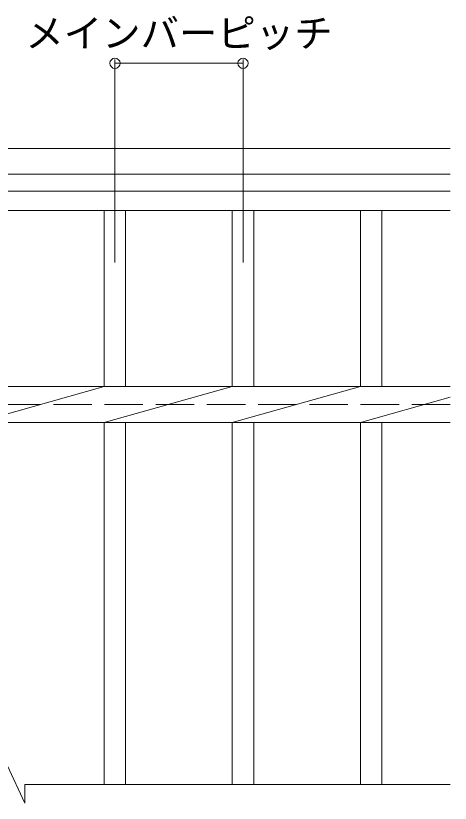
# Model space of a CAD drawing. Units: millimetres, scale not verified. Extents: x -559 to 559, y -405 to 425.
# Drawn here: x 83.1 to 184.9, y 154.2 to 338.8 of the extents above; entities that cross this region are included whole.
import ezdxf
from ezdxf.enums import TextEntityAlignment as Align

# ---------------------------------------------------------------- set-up
doc = ezdxf.new("R2010")
doc.units = ezdxf.units.MM
doc.header["$LTSCALE"] = 3
doc.header["$PDMODE"] = 32
doc.header["$PDSIZE"] = 2.4
doc.linetypes.add('DASHED3', pattern=[4, 3, -1])
for name, color, linetype, lineweight in [('3-1', 2, 'Continuous', 18), ('3-2', 3, 'Continuous', 18), ('3-4', 7, 'Continuous', 18)]:
    doc.layers.add(name, color=color, linetype=linetype, lineweight=lineweight)
doc.styles.add('ＭＳ ゴシック', font='')
doc.styles.get('ＭＳ ゴシック').set_extended_font_data('MS Gothic')

msp = doc.modelspace()

# ---------------------------------------------------------------- linework, layer by layer
at = {"layer": '3-1'}
for p, q in [((-18.637, 307.64), (184.918, 307.64)), ((-18.637, 301.64), (184.918, 301.64))]:
    msp.add_line(p, q, dxfattribs=at)
at = {"layer": '3-1', "linetype": 'DASHED3'}
msp.add_line((184.918, 247.64), (-18.637, 247.64), dxfattribs=at)
at = {"layer": '3-2'}
for p, q in [((184.918, 297.64), (-16.141, 297.64)), ((184.918, 293.14), (-16.141, 293.14)), ((103.859, 251.883), (103.859, 293.14)), ((108.859, 251.883), (108.859, 293.14)), ((133.859, 251.883), (133.859, 293.14)), ((138.859, 251.883), (138.859, 293.14)), ((163.859, 251.883), (163.859, 293.14)), ((168.859, 251.883), (168.859, 293.14)), ((103.859, 251.883), (73.859, 243.397)), ((184.918, 251.883), (73.859, 251.883)), ((133.859, 251.883), (103.859, 243.397)), ((163.859, 251.883), (133.859, 243.397)), ((184.918, 249.354), (163.859, 243.397)), ((184.918, 243.397), (73.859, 243.397)), ((103.859, 158.582), (103.859, 243.397)), ((108.859, 158.582), (108.859, 243.397)), ((133.859, 158.582), (133.859, 243.397)), ((138.859, 158.582), (138.859, 243.397)), ((163.859, 158.582), (163.859, 243.397)), ((168.859, 158.582), (168.859, 243.397)), ((85.211, 154.159), (85.211, 158.582)), ((184.918, 158.582), (85.211, 158.582))]:
    msp.add_line(p, q, dxfattribs=at)
msp.add_lwpolyline([(85.211, 154.159), (81.07, 163.079), (81.07, 158.582)], dxfattribs=at)
at = {"layer": '3-4'}
for p, q in [((106.359, 328.54), (106.359, 280.935)), ((106.359, 327.64), (136.359, 327.64)), ((136.359, 328.54), (136.359, 280.935))]:
    msp.add_line(p, q, dxfattribs=at)
for p in [(106.359, 327.64), (136.359, 327.64)]:
    msp.add_point(p, dxfattribs=at)

# ---------------------------------------------------------------- texts
at = {"layer": '3-4', "color": 2, "style": 'ＭＳ ゴシック'}
msp.add_text('メインバーピッチ', height=6.598, dxfattribs=at).set_placement((85.359, 329.44), align=Align.BOTTOM_LEFT)

doc.saveas('drawing.dxf')
